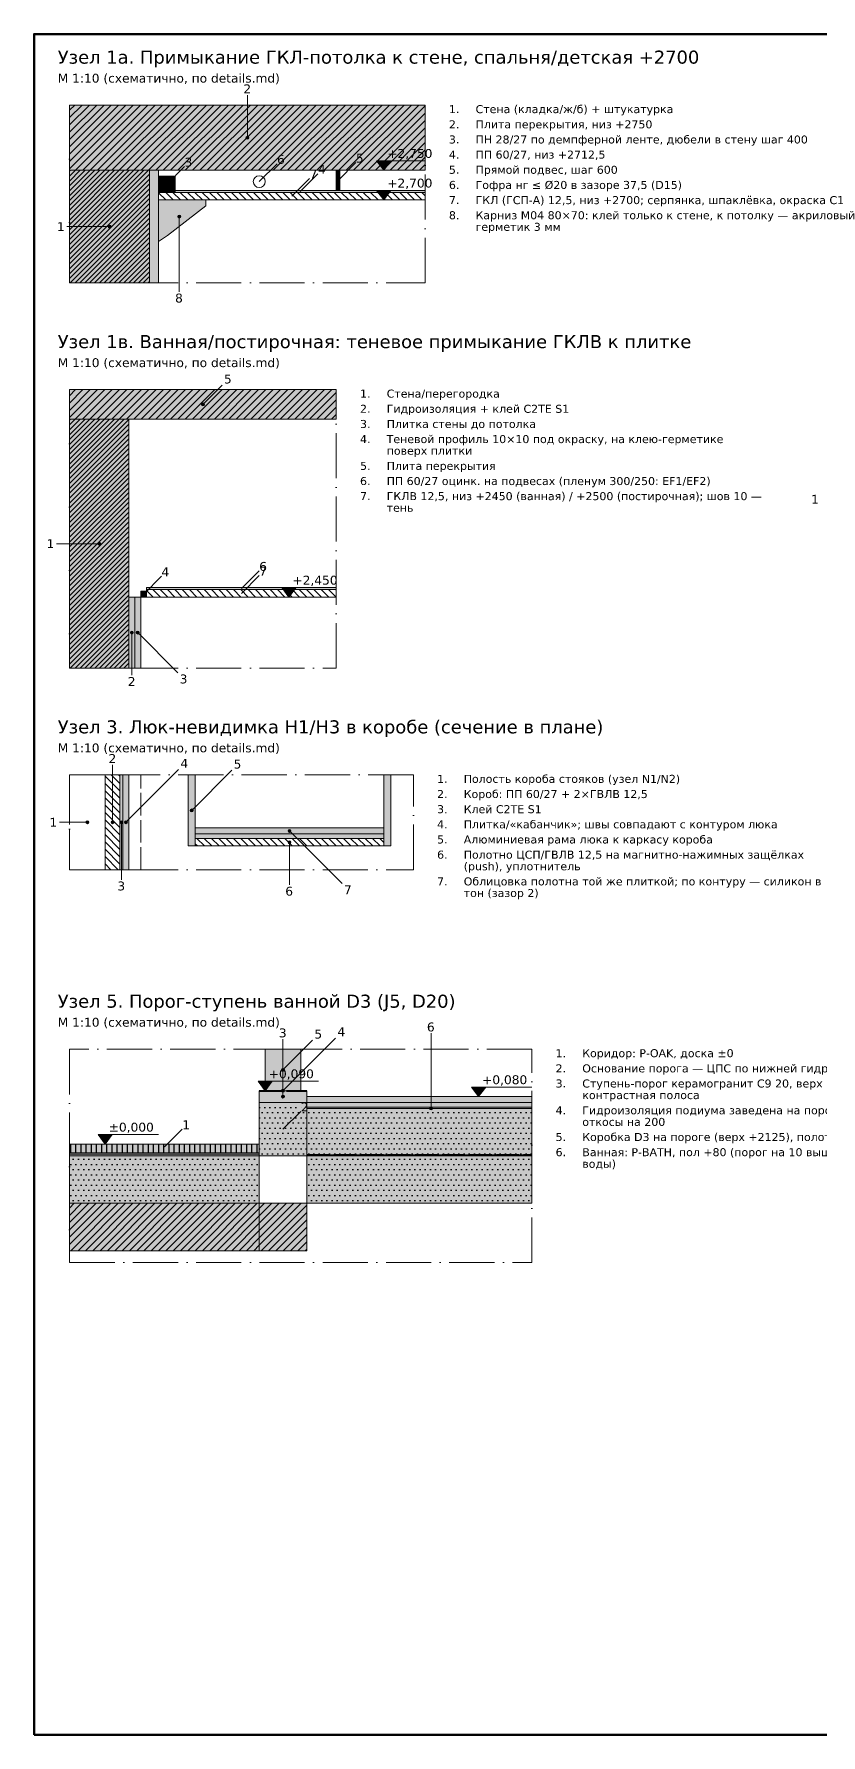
# Model space of a CAD drawing. Header units: millimetres. Extents: x 200 to 4150, y 10 to 2920.
# Drawn here: x 200 to 1528, y 50 to 2920 of the extents above; entities that cross this region are included whole.
import ezdxf

# ---------------------------------------------------------------- set-up
doc = ezdxf.new("R2010")
doc.units = ezdxf.units.MM
doc.linetypes.add('DASHDOT', pattern=[3.556, 2.54, -0.508, 0, -0.508])
doc.linetypes.add('DASHED', pattern=[1.524, 1.27, -0.254])
for name, color, linetype in [('AR-FIN', 9, 'CONTINUOUS'), ('DIM', 7, 'CONTINUOUS'), ('FRAME', 7, 'CONTINUOUS'), ('TEXT', 7, 'CONTINUOUS')]:
    doc.layers.add(name, color=color, linetype=linetype)
doc.styles.add('GOST', font='DejaVuSans.ttf')

msp = doc.modelspace()

# ---------------------------------------------------------------- hatches: boundary and pattern name
at = {"layer": 'AR-FIN', "true_color": 0x555555}
h = msp.add_hatch(dxfattribs=at)
h.set_pattern_fill('ANSI31', scale=2.75)
h.paths.add_polyline_path([(260, 2690), (860, 2690), (860, 2800), (260, 2800)])
at = {"layer": 'AR-FIN', "true_color": 0xd9d9d9, "transparency": 33554559}
h = msp.add_hatch(color=7, dxfattribs=at)
h.dxf.hatch_style = 1
h.paths.add_polyline_path([(260, 2690), (860, 2690), (860, 2800), (260, 2800)])
at = {"layer": 'AR-FIN', "true_color": 0xa0522d}
h = msp.add_hatch(dxfattribs=at)
h.set_pattern_fill('ANSI31', scale=1.83333)
h.paths.add_polyline_path([(260, 2500), (395, 2500), (395, 2690), (260, 2690)])
at = {"layer": 'AR-FIN', "true_color": 0xefd2c4, "transparency": 33554559}
h = msp.add_hatch(color=7, dxfattribs=at)
h.dxf.hatch_style = 1
h.paths.add_polyline_path([(260, 2500), (395, 2500), (395, 2690), (260, 2690)])
at = {"layer": 'AR-FIN', "true_color": 0xf3efe6}
h = msp.add_hatch(color=7, dxfattribs=at)
h.dxf.hatch_style = 1
h.paths.add_polyline_path([(395, 2500), (410, 2500), (410, 2690), (395, 2690)])
at = {"layer": 'AR-FIN', "true_color": 0x7f8c8d}
h = msp.add_hatch(color=7, dxfattribs=at)
h.dxf.hatch_style = 1
h.paths.add_polyline_path([(410, 2652.5), (438, 2652.5), (438, 2680), (410, 2680)])
h = msp.add_hatch(color=7, dxfattribs=at)
h.dxf.hatch_style = 1
h.paths.add_polyline_path([(710, 2656), (716, 2656), (716, 2690), (710, 2690)])
at = {"layer": 'AR-FIN', "true_color": 0xaaaaaa}
h = msp.add_hatch(dxfattribs=at)
h.set_pattern_fill('ANSI31', scale=2.75, angle=90)
h.paths.add_polyline_path([(410, 2640), (860, 2640), (860, 2652.5), (410, 2652.5)])
at = {"layer": 'AR-FIN', "true_color": 0x7f8c8d}
h = msp.add_hatch(color=7, dxfattribs=at)
h.dxf.hatch_style = 1
h.paths.add_polyline_path([(438, 2652.5), (860, 2652.5), (860, 2656), (438, 2656)])
at = {"layer": 'AR-FIN', "true_color": 0xf7f1e3}
h = msp.add_hatch(color=7, dxfattribs=at)
h.dxf.hatch_style = 1
h.paths.add_polyline_path([(410, 2570), (410, 2640), (490, 2640), (490, 2630), (425, 2580)])
at = {"layer": 'AR-FIN', "true_color": 0x555555}
h = msp.add_hatch(dxfattribs=at)
h.set_pattern_fill('ANSI31', scale=2.75)
h.paths.add_polyline_path([(260, 2270), (710, 2270), (710, 2320), (260, 2320)])
at = {"layer": 'AR-FIN', "true_color": 0xd9d9d9, "transparency": 33554559}
h = msp.add_hatch(color=7, dxfattribs=at)
h.dxf.hatch_style = 1
h.paths.add_polyline_path([(260, 2270), (710, 2270), (710, 2320), (260, 2320)])
at = {"layer": 'AR-FIN', "true_color": 0xa0522d}
h = msp.add_hatch(dxfattribs=at)
h.set_pattern_fill('ANSI31', scale=1.83333)
h.paths.add_polyline_path([(260, 1850), (360, 1850), (360, 2270), (260, 2270)])
at = {"layer": 'AR-FIN', "true_color": 0xefd2c4, "transparency": 33554559}
h = msp.add_hatch(color=7, dxfattribs=at)
h.dxf.hatch_style = 1
h.paths.add_polyline_path([(260, 1850), (360, 1850), (360, 2270), (260, 2270)])
at = {"layer": 'AR-FIN', "true_color": 0x7f8c8d}
h = msp.add_hatch(color=7, dxfattribs=at)
h.dxf.hatch_style = 1
h.paths.add_polyline_path([(390, 1982.5), (710, 1982.5), (710, 1986), (390, 1986)])
at = {"layer": 'AR-FIN', "true_color": 0xaaaaaa}
h = msp.add_hatch(dxfattribs=at)
h.set_pattern_fill('ANSI31', scale=2.75, angle=90)
h.paths.add_polyline_path([(390, 1970), (710, 1970), (710, 1982.5), (390, 1982.5)])
at = {"layer": 'AR-FIN', "true_color": 0xbdbdbd}
h = msp.add_hatch(color=7, dxfattribs=at)
h.dxf.hatch_style = 1
h.paths.add_polyline_path([(360, 1850), (370, 1850), (370, 1970), (360, 1970)])
at = {"layer": 'AR-FIN', "true_color": 0xc8dbe8}
h = msp.add_hatch(color=7, dxfattribs=at)
h.dxf.hatch_style = 1
h.paths.add_polyline_path([(370, 1850), (380, 1850), (380, 1970), (370, 1970)])
at = {"layer": 'AR-FIN', "true_color": 0x7f8c8d}
h = msp.add_hatch(color=7, dxfattribs=at)
h.dxf.hatch_style = 1
h.paths.add_polyline_path([(380, 1970), (390, 1970), (390, 1980), (380, 1980)])
at = {"layer": 'AR-FIN', "true_color": 0xaaaaaa}
h = msp.add_hatch(dxfattribs=at)
h.set_pattern_fill('ANSI31', scale=2.75, angle=90)
h.paths.add_polyline_path([(320, 1510), (345, 1510), (345, 1670), (320, 1670)])
at = {"layer": 'AR-FIN', "true_color": 0xbdbdbd}
h = msp.add_hatch(color=7, dxfattribs=at)
h.dxf.hatch_style = 1
h.paths.add_polyline_path([(345, 1510), (350, 1510), (350, 1670), (345, 1670)])
at = {"layer": 'AR-FIN', "true_color": 0xc8dbe8}
h = msp.add_hatch(color=7, dxfattribs=at)
h.dxf.hatch_style = 1
h.paths.add_polyline_path([(350, 1510), (360, 1510), (360, 1670), (350, 1670)])
at = {"layer": 'AR-FIN', "true_color": 0x7f8c8d}
h = msp.add_hatch(color=7, dxfattribs=at)
h.dxf.hatch_style = 1
h.paths.add_polyline_path([(460, 1550), (472, 1550), (472, 1670), (460, 1670)])
h = msp.add_hatch(color=7, dxfattribs=at)
h.dxf.hatch_style = 1
h.paths.add_polyline_path([(790, 1550), (802, 1550), (802, 1670), (790, 1670)])
at = {"layer": 'AR-FIN', "true_color": 0xc8dbe8}
h = msp.add_hatch(color=7, dxfattribs=at)
h.dxf.hatch_style = 1
h.paths.add_polyline_path([(472, 1570.5), (790, 1570.5), (790, 1580.5), (472, 1580.5)])
at = {"layer": 'AR-FIN', "true_color": 0xbdbdbd}
h = msp.add_hatch(color=7, dxfattribs=at)
h.dxf.hatch_style = 1
h.paths.add_polyline_path([(472, 1562.5), (790, 1562.5), (790, 1570.5), (472, 1570.5)])
at = {"layer": 'AR-FIN', "true_color": 0xaaaaaa}
h = msp.add_hatch(dxfattribs=at)
h.set_pattern_fill('ANSI31', scale=2.75, angle=90)
h.paths.add_polyline_path([(472, 1550), (790, 1550), (790, 1562.5), (472, 1562.5)])
at = {"layer": 'AR-FIN', "true_color": 0xd9cfc0}
h = msp.add_hatch(color=7, dxfattribs=at)
h.dxf.hatch_style = 1
h.paths.add_polyline_path([(590, 1137.1), (650, 1137.1), (650, 1207.1), (590, 1207.1)])
at = {"layer": 'AR-FIN', "true_color": 0xc8dbe8}
h = msp.add_hatch(color=7, dxfattribs=at)
h.dxf.hatch_style = 1
h.paths.add_polyline_path([(580, 1117.1), (660, 1117.1), (660, 1137.1), (580, 1137.1)])
h = msp.add_hatch(color=7, dxfattribs=at)
h.dxf.hatch_style = 1
h.paths.add_polyline_path([(660, 1117.1), (1040, 1117.1), (1040, 1127.1), (660, 1127.1)])
at = {"layer": 'AR-FIN', "true_color": 0x999999}
h = msp.add_hatch(dxfattribs=at)
h.set_pattern_fill('DOTS', scale=5.5)
h.paths.add_polyline_path([(580, 1027.1), (660, 1027.1), (660, 1117.1), (580, 1117.1)])
at = {"layer": 'AR-FIN', "true_color": 0xececec, "transparency": 33554559}
h = msp.add_hatch(color=7, dxfattribs=at)
h.dxf.hatch_style = 1
h.paths.add_polyline_path([(580, 1027.1), (660, 1027.1), (660, 1117.1), (580, 1117.1)])
at = {"layer": 'AR-FIN', "true_color": 0xbdbdbd}
h = msp.add_hatch(color=7, dxfattribs=at)
h.dxf.hatch_style = 1
h.paths.add_polyline_path([(660, 1109.1), (1040, 1109.1), (1040, 1117.1), (660, 1117.1)])
at = {"layer": 'AR-FIN', "true_color": 0x2e86c1}
h = msp.add_hatch(color=7, dxfattribs=at)
h.dxf.hatch_style = 1
h.paths.add_polyline_path([(660, 1107.1), (1040, 1107.1), (1040, 1109.1), (660, 1109.1)])
at = {"layer": 'AR-FIN', "true_color": 0x999999}
h = msp.add_hatch(dxfattribs=at)
h.set_pattern_fill('DOTS', scale=5.5)
h.paths.add_polyline_path([(660, 1028.6), (1040, 1028.6), (1040, 1107.1), (660, 1107.1)])
at = {"layer": 'AR-FIN', "true_color": 0xececec, "transparency": 33554559}
h = msp.add_hatch(color=7, dxfattribs=at)
h.dxf.hatch_style = 1
h.paths.add_polyline_path([(660, 1028.6), (1040, 1028.6), (1040, 1107.1), (660, 1107.1)])
at = {"layer": 'AR-FIN', "true_color": 0xb08850}
h = msp.add_hatch(dxfattribs=at)
h.set_pattern_fill('LINE', scale=2.75, angle=90)
h.paths.add_polyline_path([(260, 1032.1), (580, 1032.1), (580, 1047.1), (260, 1047.1)])
at = {"layer": 'AR-FIN', "true_color": 0xe3c9a0, "transparency": 33554559}
h = msp.add_hatch(color=7, dxfattribs=at)
h.dxf.hatch_style = 1
h.paths.add_polyline_path([(260, 1032.1), (580, 1032.1), (580, 1047.1), (260, 1047.1)])
at = {"layer": 'AR-FIN', "true_color": 0xbdbdbd}
h = msp.add_hatch(color=7, dxfattribs=at)
h.dxf.hatch_style = 1
h.paths.add_polyline_path([(260, 1030.1), (580, 1030.1), (580, 1032.1), (260, 1032.1)])
h = msp.add_hatch(color=7, dxfattribs=at)
h.dxf.hatch_style = 1
h.paths.add_polyline_path([(260, 1027.1), (580, 1027.1), (580, 1030.1), (260, 1030.1)])
at = {"layer": 'AR-FIN', "true_color": 0x777777}
h = msp.add_hatch(dxfattribs=at)
h.set_pattern_fill('DOTS', scale=5.5)
h.paths.add_polyline_path([(260, 947.1), (580, 947.1), (580, 1027.1), (260, 1027.1)])
at = {"layer": 'AR-FIN', "true_color": 0xe4e4e4, "transparency": 33554559}
h = msp.add_hatch(color=7, dxfattribs=at)
h.dxf.hatch_style = 1
h.paths.add_polyline_path([(260, 947.1), (580, 947.1), (580, 1027.1), (260, 1027.1)])
at = {"layer": 'AR-FIN', "true_color": 0x2e86c1}
h = msp.add_hatch(color=7, dxfattribs=at)
h.dxf.hatch_style = 1
h.paths.add_polyline_path([(660, 1027.1), (1040, 1027.1), (1040, 1028.6), (660, 1028.6)])
at = {"layer": 'AR-FIN', "true_color": 0x777777}
h = msp.add_hatch(dxfattribs=at)
h.set_pattern_fill('DOTS', scale=5.5)
h.paths.add_polyline_path([(660, 947.1), (1040, 947.1), (1040, 1027.1), (660, 1027.1)])
at = {"layer": 'AR-FIN', "true_color": 0xe4e4e4, "transparency": 33554559}
h = msp.add_hatch(color=7, dxfattribs=at)
h.dxf.hatch_style = 1
h.paths.add_polyline_path([(660, 947.1), (1040, 947.1), (1040, 1027.1), (660, 1027.1)])
at = {"layer": 'AR-FIN', "true_color": 0x555555}
h = msp.add_hatch(dxfattribs=at)
h.set_pattern_fill('ANSI31', scale=2.75)
h.paths.add_polyline_path([(260, 867.1), (580, 867.1), (580, 947.1), (260, 947.1)])
at = {"layer": 'AR-FIN', "true_color": 0xd9d9d9, "transparency": 33554559}
h = msp.add_hatch(color=7, dxfattribs=at)
h.dxf.hatch_style = 1
h.paths.add_polyline_path([(260, 867.1), (580, 867.1), (580, 947.1), (260, 947.1)])
at = {"layer": 'AR-FIN', "true_color": 0x555555}
h = msp.add_hatch(dxfattribs=at)
h.set_pattern_fill('ANSI31', scale=2.75)
h.paths.add_polyline_path([(580, 867.1), (660, 867.1), (660, 947.1), (580, 947.1)])
at = {"layer": 'AR-FIN', "true_color": 0xd9d9d9, "transparency": 33554559}
h = msp.add_hatch(color=7, dxfattribs=at)
h.dxf.hatch_style = 1
h.paths.add_polyline_path([(580, 867.1), (660, 867.1), (660, 947.1), (580, 947.1)])
at = {"layer": 'DIM', "true_color": 0xffffff}
h = msp.add_hatch(color=7, dxfattribs=at)
h.dxf.hatch_style = 1
h.paths.add_polyline_path([(790, 2690), (778, 2706), (802, 2706)])
h = msp.add_hatch(color=7, dxfattribs=at)
h.dxf.hatch_style = 1
h.paths.add_polyline_path([(790, 2640), (778, 2656), (802, 2656)])
h = msp.add_hatch(color=7, dxfattribs=at)
h.dxf.hatch_style = 1
h.paths.add_polyline_path([(630, 1970), (618, 1986), (642, 1986)])
h = msp.add_hatch(color=7, dxfattribs=at)
h.dxf.hatch_style = 1
h.paths.add_polyline_path([(590, 1137.1), (578, 1153.1), (602, 1153.1)])
h = msp.add_hatch(color=7, dxfattribs=at)
h.dxf.hatch_style = 1
h.paths.add_polyline_path([(950, 1127.1), (938, 1143.1), (962, 1143.1)])
h = msp.add_hatch(color=7, dxfattribs=at)
h.dxf.hatch_style = 1
h.paths.add_polyline_path([(320, 1047.1), (308, 1063.1), (332, 1063.1)])
at = {"layer": 'TEXT', "true_color": 0x333333}
h = msp.add_hatch(color=7, dxfattribs=at)
h.dxf.hatch_style = 1
edge = h.paths.add_edge_path()
edge.add_arc((560, 2745), 2.5, 0, 360)
h = msp.add_hatch(color=7, dxfattribs=at)
h.dxf.hatch_style = 1
edge = h.paths.add_edge_path()
edge.add_arc((445, 2612), 2.5, 0, 360)
h = msp.add_hatch(color=7, dxfattribs=at)
h.dxf.hatch_style = 1
edge = h.paths.add_edge_path()
edge.add_arc((327.5, 2595), 2.5, 0, 360)
h = msp.add_hatch(color=7, dxfattribs=at)
h.dxf.hatch_style = 1
edge = h.paths.add_edge_path()
edge.add_arc((485, 2295), 2.5, 0, 360)
h = msp.add_hatch(color=7, dxfattribs=at)
h.dxf.hatch_style = 1
edge = h.paths.add_edge_path()
edge.add_arc((310, 2060), 2.5, 0, 360)
h = msp.add_hatch(color=7, dxfattribs=at)
h.dxf.hatch_style = 1
edge = h.paths.add_edge_path()
edge.add_arc((365, 1910), 2.5, 0, 360)
h = msp.add_hatch(color=7, dxfattribs=at)
h.dxf.hatch_style = 1
edge = h.paths.add_edge_path()
edge.add_arc((375, 1910), 2.5, 0, 360)
h = msp.add_hatch(color=7, dxfattribs=at)
h.dxf.hatch_style = 1
edge = h.paths.add_edge_path()
edge.add_arc((466, 1610), 2.5, 0, 360)
h = msp.add_hatch(color=7, dxfattribs=at)
h.dxf.hatch_style = 1
edge = h.paths.add_edge_path()
edge.add_arc((290, 1590), 2.5, 0, 360)
h = msp.add_hatch(color=7, dxfattribs=at)
h.dxf.hatch_style = 1
edge = h.paths.add_edge_path()
edge.add_arc((332.5, 1590), 2.5, 0, 360)
h = msp.add_hatch(color=7, dxfattribs=at)
h.dxf.hatch_style = 1
edge = h.paths.add_edge_path()
edge.add_arc((347.5, 1590), 2.5, 0, 360)
h = msp.add_hatch(color=7, dxfattribs=at)
h.dxf.hatch_style = 1
edge = h.paths.add_edge_path()
edge.add_arc((355, 1590), 2.5, 0, 360)
h = msp.add_hatch(color=7, dxfattribs=at)
h.dxf.hatch_style = 1
edge = h.paths.add_edge_path()
edge.add_arc((631, 1575.5), 2.5, 0, 360)
h = msp.add_hatch(color=7, dxfattribs=at)
h.dxf.hatch_style = 1
edge = h.paths.add_edge_path()
edge.add_arc((631, 1556.2), 2.5, 0, 360)
h = msp.add_hatch(color=7, dxfattribs=at)
h.dxf.hatch_style = 1
edge = h.paths.add_edge_path()
edge.add_arc((620, 1172.1), 2.5, 0, 360)
h = msp.add_hatch(color=7, dxfattribs=at)
h.dxf.hatch_style = 1
edge = h.paths.add_edge_path()
edge.add_arc((620, 1137.1), 2.5, 0, 360)
h = msp.add_hatch(color=7, dxfattribs=at)
h.dxf.hatch_style = 1
edge = h.paths.add_edge_path()
edge.add_arc((620, 1127.1), 2.5, 0, 360)
h = msp.add_hatch(color=7, dxfattribs=at)
h.dxf.hatch_style = 1
edge = h.paths.add_edge_path()
edge.add_arc((870, 1107.1), 2.5, 0, 360)

# ---------------------------------------------------------------- linework, layer by layer
at = {"layer": 'AR-FIN', "color": 7, "lineweight": 20}
for points in [[(260, 2690), (860, 2690), (860, 2800), (260, 2800)], [(260, 2500), (395, 2500), (395, 2690), (260, 2690)], [(395, 2500), (410, 2500), (410, 2690), (395, 2690)], [(410, 2652.5), (438, 2652.5), (438, 2680), (410, 2680)], [(710, 2656), (716, 2656), (716, 2690), (710, 2690)], [(410, 2640), (860, 2640), (860, 2652.5), (410, 2652.5)], [(438, 2652.5), (860, 2652.5), (860, 2656), (438, 2656)], [(410, 2570), (410, 2640), (490, 2640), (490, 2630), (425, 2580)], [(260, 2270), (710, 2270), (710, 2320), (260, 2320)], [(260, 1850), (360, 1850), (360, 2270), (260, 2270)], [(390, 1982.5), (710, 1982.5), (710, 1986), (390, 1986)], [(390, 1970), (710, 1970), (710, 1982.5), (390, 1982.5)], [(360, 1850), (370, 1850), (370, 1970), (360, 1970)], [(370, 1850), (380, 1850), (380, 1970), (370, 1970)], [(380, 1970), (390, 1970), (390, 1980), (380, 1980)], [(320, 1510), (345, 1510), (345, 1670), (320, 1670)], [(345, 1510), (350, 1510), (350, 1670), (345, 1670)], [(350, 1510), (360, 1510), (360, 1670), (350, 1670)], [(460, 1550), (472, 1550), (472, 1670), (460, 1670)], [(790, 1550), (802, 1550), (802, 1670), (790, 1670)], [(472, 1570.5), (790, 1570.5), (790, 1580.5), (472, 1580.5)], [(472, 1562.5), (790, 1562.5), (790, 1570.5), (472, 1570.5)], [(472, 1550), (790, 1550), (790, 1562.5), (472, 1562.5)], [(590, 1137.1), (650, 1137.1), (650, 1207.1), (590, 1207.1)], [(580, 1117.1), (660, 1117.1), (660, 1137.1), (580, 1137.1)], [(660, 1117.1), (1040, 1117.1), (1040, 1127.1), (660, 1127.1)], [(580, 1027.1), (660, 1027.1), (660, 1117.1), (580, 1117.1)], [(660, 1109.1), (1040, 1109.1), (1040, 1117.1), (660, 1117.1)], [(660, 1107.1), (1040, 1107.1), (1040, 1109.1), (660, 1109.1)], [(660, 1028.6), (1040, 1028.6), (1040, 1107.1), (660, 1107.1)], [(260, 1032.1), (580, 1032.1), (580, 1047.1), (260, 1047.1)], [(260, 1030.1), (580, 1030.1), (580, 1032.1), (260, 1032.1)], [(260, 1027.1), (580, 1027.1), (580, 1030.1), (260, 1030.1)], [(260, 947.1), (580, 947.1), (580, 1027.1), (260, 1027.1)], [(660, 1027.1), (1040, 1027.1), (1040, 1028.6), (660, 1028.6)], [(660, 947.1), (1040, 947.1), (1040, 1027.1), (660, 1027.1)], [(260, 867.1), (580, 867.1), (580, 947.1), (260, 947.1)], [(580, 867.1), (660, 867.1), (660, 947.1), (580, 947.1)]]:
    msp.add_lwpolyline(points, close=True, dxfattribs=at)
at = {"layer": 'AR-FIN', "linetype": 'DASHDOT', "lineweight": 13, "ltscale": 30, "true_color": 0x999999}
for points in [[(260, 2500), (860, 2500), (860, 2800), (260, 2800)], [(260, 1850), (710, 1850), (710, 2320), (260, 2320)], [(260, 1510), (840, 1510), (840, 1670), (260, 1670)], [(260, 847.1), (1040, 847.1), (1040, 1207.1), (260, 1207.1)]]:
    msp.add_lwpolyline(points, close=True, dxfattribs=at)
at = {"layer": 'AR-FIN', "linetype": 'DASHED', "lineweight": 20, "ltscale": 30, "true_color": 0x777777}
for points in [[(260, 1510), (320, 1510), (320, 1670), (260, 1670)], [(360, 1510), (380, 1510), (380, 1670), (360, 1670)]]:
    msp.add_lwpolyline(points, close=True, dxfattribs=at)
at = {"layer": 'AR-FIN', "linetype": 'DASHED', "lineweight": 40, "ltscale": 30, "true_color": 0x2e86c1}
msp.add_lwpolyline([(580, 1137.1), (660, 1137.1)], dxfattribs=at)
at = {"layer": 'AR-FIN', "linetype": 'DASHED', "lineweight": 35, "ltscale": 30, "true_color": 0x555555}
msp.add_lwpolyline([(660, 1028.6), (1040, 1028.6)], dxfattribs=at)
at = {"layer": 'AR-FIN', "color": 7, "lineweight": 20}
msp.add_circle((580, 2671), 10, dxfattribs=at)
at = {"layer": 'DIM', "color": 7, "lineweight": 20}
for points in [[(790, 2690), (778, 2706), (802, 2706)], [(790, 2640), (778, 2656), (802, 2656)], [(630, 1970), (618, 1986), (642, 1986)], [(590, 1137.1), (578, 1153.1), (602, 1153.1)], [(950, 1127.1), (938, 1143.1), (962, 1143.1)], [(320, 1047.1), (308, 1063.1), (332, 1063.1)]]:
    msp.add_lwpolyline(points, close=True, dxfattribs=at)
for points in [[(790, 2706), (860, 2706)], [(790, 2656), (860, 2656)], [(630, 1986), (710, 1986)], [(590, 1153.1), (680, 1153.1)], [(950, 1143.1), (1040, 1143.1)], [(320, 1063.1), (410, 1063.1)]]:
    msp.add_lwpolyline(points, dxfattribs=at)
at = {"layer": 'FRAME', "color": 7, "lineweight": 50}
msp.add_lwpolyline([(200, 50), (4150, 50), (4150, 2920), (200, 2920)], close=True, dxfattribs=at)
at = {"layer": 'TEXT', "lineweight": 15, "true_color": 0x333333}
for points in [[(560, 2745), (560, 2817)], [(580, 2671), (610, 2701)], [(713, 2673), (743, 2703)], [(424, 2666.2), (454, 2696.2)], [(635, 2646.2), (665, 2676.2)], [(649, 2654.2), (679, 2684.2)], [(445, 2612), (445, 2485)], [(327.5, 2595), (255.5, 2595)], [(485, 2295), (517.4, 2327.4)], [(310, 2060), (238, 2060)], [(550, 1984.2), (580, 2014.2)], [(385, 1975), (415, 2005)], [(550, 1976.2), (580, 2006.2)], [(365, 1910), (365, 1838)], [(375, 1910), (442.7, 1842.3)], [(332.5, 1590), (332.5, 1687)], [(355, 1590), (443.9, 1678.9)], [(466, 1610), (533.7, 1677.7)], [(290, 1590), (243, 1590)], [(347.5, 1590), (347.5, 1493)], [(631, 1575.5), (719.9, 1486.6)], [(631, 1556.2), (631, 1484.2)], [(870, 1107.1), (870, 1234.1)], [(620, 1137.1), (708.9, 1226)], [(620, 1127.1), (620, 1224.1)], [(620, 1172.1), (670, 1222.1)], [(620, 1072.1), (650, 1102.1)], [(420, 1042.1), (450, 1072.1)]]:
    msp.add_lwpolyline(points, dxfattribs=at)
at = {"layer": 'TEXT', "lineweight": 13, "true_color": 0x333333}
for centre in [(560, 2745), (445, 2612), (327.5, 2595), (485, 2295), (310, 2060), (365, 1910), (375, 1910), (466, 1610), (290, 1590), (332.5, 1590), (347.5, 1590), (355, 1590), (631, 1575.5), (631, 1556.2), (620, 1172.1), (620, 1137.1), (620, 1127.1), (870, 1107.1)]:
    msp.add_circle(centre, 2.5, dxfattribs=at)

# ---------------------------------------------------------------- texts
at = {"layer": 'DIM', "color": 7, "style": 'GOST'}
for s, p in [('+2,750', (796, 2711)), ('+2,700', (796, 2661)), ('+2,450', (636, 1991)), ('+0,090', (596, 1158.1)), ('+0,080', (956, 1148.1)), ('±0,000', (326, 1068.1))]:
    msp.add_text(s, height=15, dxfattribs=at).set_placement(p)
at = {"layer": 'TEXT', "color": 7, "style": 'GOST'}
for s, height, p in [('Узел 1а. Примыкание ГКЛ-потолка к стене, спальня/детская +2700', 22, (240, 2870)), ('1.', 13.5, (900, 2786.5)), ('Стена (кладка/ж/б) + штукатурка', 13.5, (945, 2786.5)), ('2.', 13.5, (900, 2760.9)), ('Плита перекрытия, низ +2750', 13.5, (945, 2760.9)), ('3.', 13.5, (900, 2735.3)), ('ПН 28/27 по демпферной ленте, дюбели в стену шаг 400', 13.5, (945, 2735.3)), ('4.', 13.5, (900, 2709.8)), ('ПП 60/27, низ +2712,5', 13.5, (945, 2709.8)), ('Прямой подвес, шаг 600', 13.5, (945, 2684.2)), ('6.', 13.5, (900, 2658.6)), ('5.', 13.5, (900, 2684.2)), ('Гофра нг ≤ Ø20 в зазоре 37,5 (D15)', 13.5, (945, 2658.6)), ('7.', 13.5, (900, 2633)), ('ГКЛ (ГСП-А) 12,5, низ +2700; серпянка, шпаклёвка, окраска C1', 13.5, (945, 2633)), ('8.', 13.5, (900, 2607.5)), ('Карниз M04 80×70: клей только к стене, к потолку — акриловый', 13.5, (945, 2607.5)), ('герметик 3 мм', 13.5, (945, 2587.9)), ('Узел 1в. Ванная/постирочная: теневое примыкание ГКЛВ к плитке', 22, (240, 2390)), ('1.', 13.5, (750, 2306.5)), ('Стена/перегородка', 13.5, (795, 2306.5)), ('2.', 13.5, (750, 2280.9)), ('3.', 13.5, (750, 2255.3)), ('Гидроизоляция + клей C2TE S1', 13.5, (795, 2280.9)), ('Плитка стены до потолка', 13.5, (795, 2255.3)), ('4.', 13.5, (750, 2229.8)), ('Теневой профиль 10×10 под окраску, на клею-герметике', 13.5, (795, 2229.8)), ('поверх плитки', 13.5, (795, 2210.2)), ('5.', 13.5, (750, 2184.6)), ('Плита перекрытия', 13.5, (795, 2184.6)), ('6.', 13.5, (750, 2159)), ('ПП 60/27 оцинк. на подвесах (пленум 300/250: EF1/EF2)', 13.5, (795, 2159)), ('7.', 13.5, (750, 2133.5)), ('тень', 13.5, (795, 2113.9)), ('ГКЛВ 12,5, низ +2450 (ванная) / +2500 (постирочная); шов 10 —', 13.5, (795, 2133.5)), ('Узел 3. Люк-невидимка H1/H3 в коробе (сечение в плане)', 22, (240, 1740)), ('1.', 13.5, (880, 1656.5)), ('Полость короба стояков (узел N1/N2)', 13.5, (925, 1656.5)), ('2.', 13.5, (880, 1630.9)), ('Короб: ПП 60/27 + 2×ГВЛВ 12,5', 13.5, (925, 1630.9)), ('3.', 13.5, (880, 1605.3)), ('Клей C2TE S1', 13.5, (925, 1605.3)), ('4.', 13.5, (880, 1579.8)), ('Плитка/«кабанчик»; швы совпадают с контуром люка', 13.5, (925, 1579.8)), ('5.', 13.5, (880, 1554.2)), ('Алюминиевая рама люка к каркасу короба', 13.5, (925, 1554.2)), ('6.', 13.5, (880, 1528.6)), ('(push), уплотнитель', 13.5, (925, 1509)), ('Полотно ЦСП/ГВЛВ 12,5 на магнитно-нажимных защёлках', 13.5, (925, 1528.6)), ('7.', 13.5, (880, 1483.5)), ('Облицовка полотна той же плиткой; по контуру — силикон в', 13.5, (925, 1483.5)), ('тон (зазор 2)', 13.5, (925, 1463.9)), ('Узел 5. Порог-ступень ванной D3 (J5, D20)', 22, (240, 1277.1)), ('1.', 13.5, (1080, 1193.6)), ('Коридор: P-OAK, доска ±0', 13.5, (1125, 1193.6)), ('2.', 13.5, (1080, 1168)), ('Основание порога — ЦПС по нижней гидроизоляции', 13.5, (1125, 1168)), ('3.', 13.5, (1080, 1142.5)), ('Ступень-порог керамогранит C9 20, верх +90; фаска +', 13.5, (1125, 1142.5)), ('контрастная полоса', 13.5, (1125, 1122.9)), ('4.', 13.5, (1080, 1097.3)), ('откосы на 200', 13.5, (1125, 1077.7)), ('Гидроизоляция подиума заведена на порог, под коробку и на', 13.5, (1125, 1097.3)), ('5.', 13.5, (1080, 1052.2)), ('Коробка D3 на пороге (верх +2125), полотно низ +110', 13.5, (1125, 1052.2)), ('6.', 13.5, (1080, 1026.6)), ('Ванная: P-BATH, пол +80 (порог на 10 выше — ограничитель', 13.5, (1125, 1026.6)), ('воды)', 13.5, (1125, 1007))]:
    msp.add_text(s, height=height, dxfattribs=at).set_placement(p)
at = {"layer": 'TEXT', "true_color": 0x555555, "style": 'GOST'}
for p in [(240, 2838), (240, 2358), (240, 1708), (240, 1245.1)]:
    msp.add_text('М 1:10 (схематично, по details.md)', height=15, dxfattribs=at).set_placement(p)
at = {"layer": 'TEXT', "true_color": 0x1a1a1a, "style": 'GOST'}
for s, p in [('2', (553.2, 2820)), ('3', (454, 2696.2)), ('6', (610, 2701)), ('4', (679, 2684.2)), ('5', (743, 2703)), ('7', (665, 2676.2)), ('1', (238.6, 2587.5)), ('8', (438, 2467)), ('5', (520.4, 2330.4)), ('1', (1511.1, 2127.5)), ('1', (221.1, 2052.5)), ('4', (415, 2005)), ('6', (580, 2014.2)), ('7', (580, 2006.2)), ('3', (445.7, 1824.3)), ('2', (358.2, 1820)), ('2', (325.7, 1690)), ('4', (446.9, 1681.9)), ('5', (536.7, 1680.7)), ('1', (226.1, 1582.5)), ('3', (340.6, 1475)), ('6', (623.9, 1466.2)), ('7', (722.9, 1468.6)), ('3', (613.1, 1227.1)), ('5', (673, 1225.1)), ('4', (711.9, 1229)), ('6', (862.9, 1237.1)), ('2', (650, 1102.1)), ('1', (450, 1072.1))]:
    msp.add_text(s, height=15, dxfattribs=at).set_placement(p)

doc.saveas('drawing.dxf')
